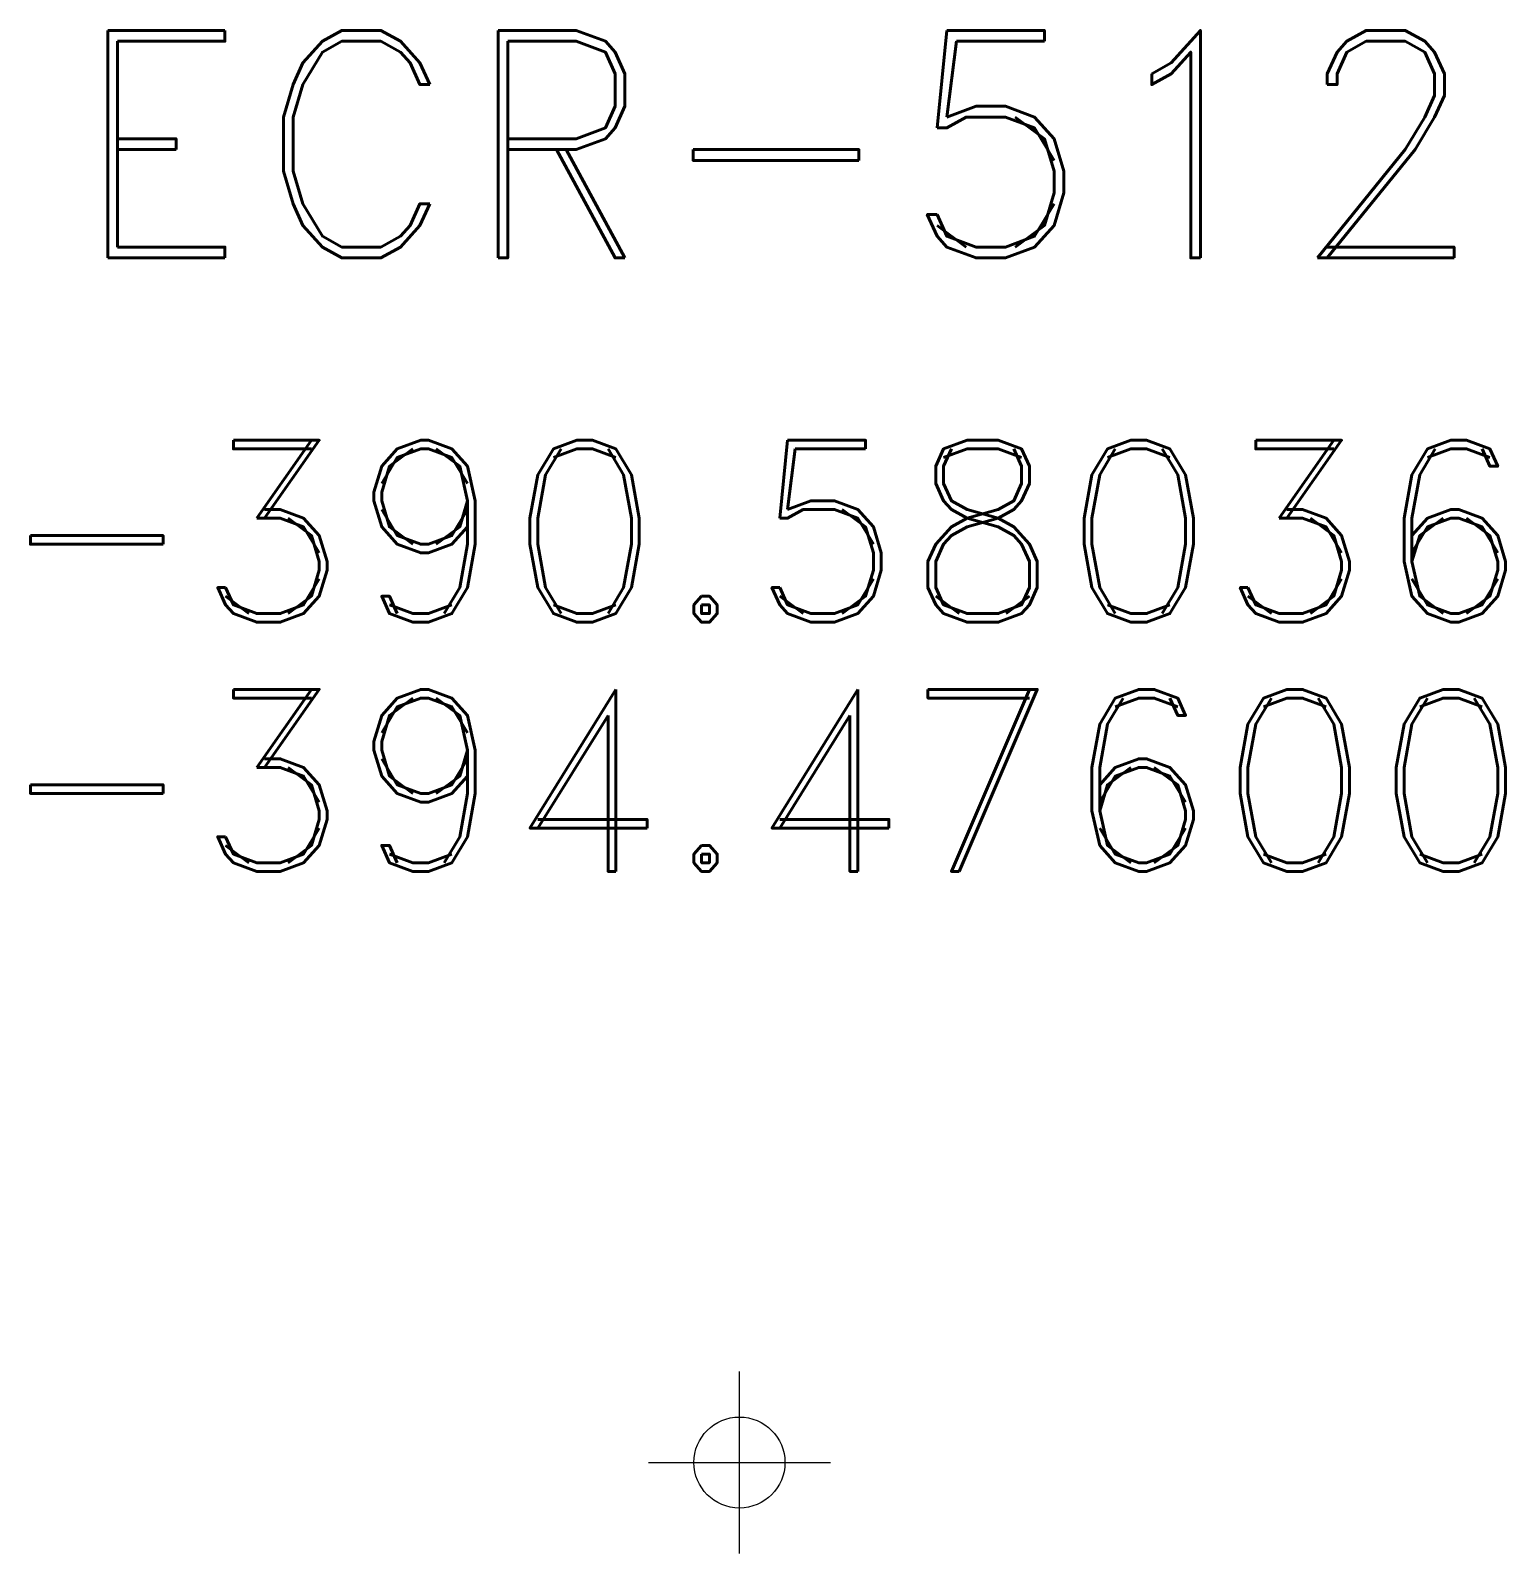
# Model space of a CAD drawing. Extents: x -47776 to 11079, y 0 to 10209.
# Drawn here: x 9236.86 to 9244.96, y 10175.14 to 10183.51 of the extents above; entities that cross this region are included whole.
import ezdxf
from ezdxf.enums import TextEntityAlignment as Align

# ---------------------------------------------------------------- set-up
doc = ezdxf.new("R2010")
doc.units = 0
doc.header["$MEASUREMENT"] = 0
doc.header["$PDMODE"] = 34
doc.header["$PDSIZE"] = 0.5
doc.styles.add('ROMAND', font='ROMAND.SHX')
doc.styles.add('ROMANS', font='ROMANS.SHX', dxfattribs={"width": 2.5})

# ---------------------------------------------------------------- blocks, each defined once
blk = doc.blocks.new('F2')
at = {"lineweight": 0}
blk.add_point((0, 0), dxfattribs=at)
at = {"lineweight": 0, "style": 'ROMAND'}
for tag, height, p in [('NOMBRE', 1.25, (0.2013, 6.6172)), ('CIELO', 1, (0.1355, 4.6157)), ('PISO', 1, (0.1355, 3.2475))]:
    blk.add_attdef(tag, text='', height=height, dxfattribs=at).set_placement(p, align=Align.CENTER)
at = {"lineweight": 0, "style": 'ROMANS', "flags": 1}
for tag, p in [('MINA', (-0.074, -3.2555)), ('LOCALIZACION', (-0.074, -4.9278)), ('ESTRUCTURA', (-0.074, -6.6181)), ('NIVEL', (-0.074, -8.2904)), ('OBRA', (-0.074, -10.1208)), ('FECHA', (-0.074, -11.7931)), ('ATRAS', (-0.074, -13.4834)), ('TOPOGRAFO', (2.6746, -15.2969))]:
    blk.add_attdef(tag, text='', height=1.25, dxfattribs=at).set_placement(p, align=Align.CENTER)

msp = doc.modelspace()

# ---------------------------------------------------------------- block references
at = {"color": 6, "linetype": 'Continuous', "lineweight": 0}
msp.add_blockref('F2', (9240.7559, 10175.6449, -390.5804), dxfattribs=at).add_auto_attribs({'NOMBRE': 'ECR-512', 'CIELO': '-390.58036', 'PISO': '-394.47600'})

doc.saveas('drawing.dxf')
